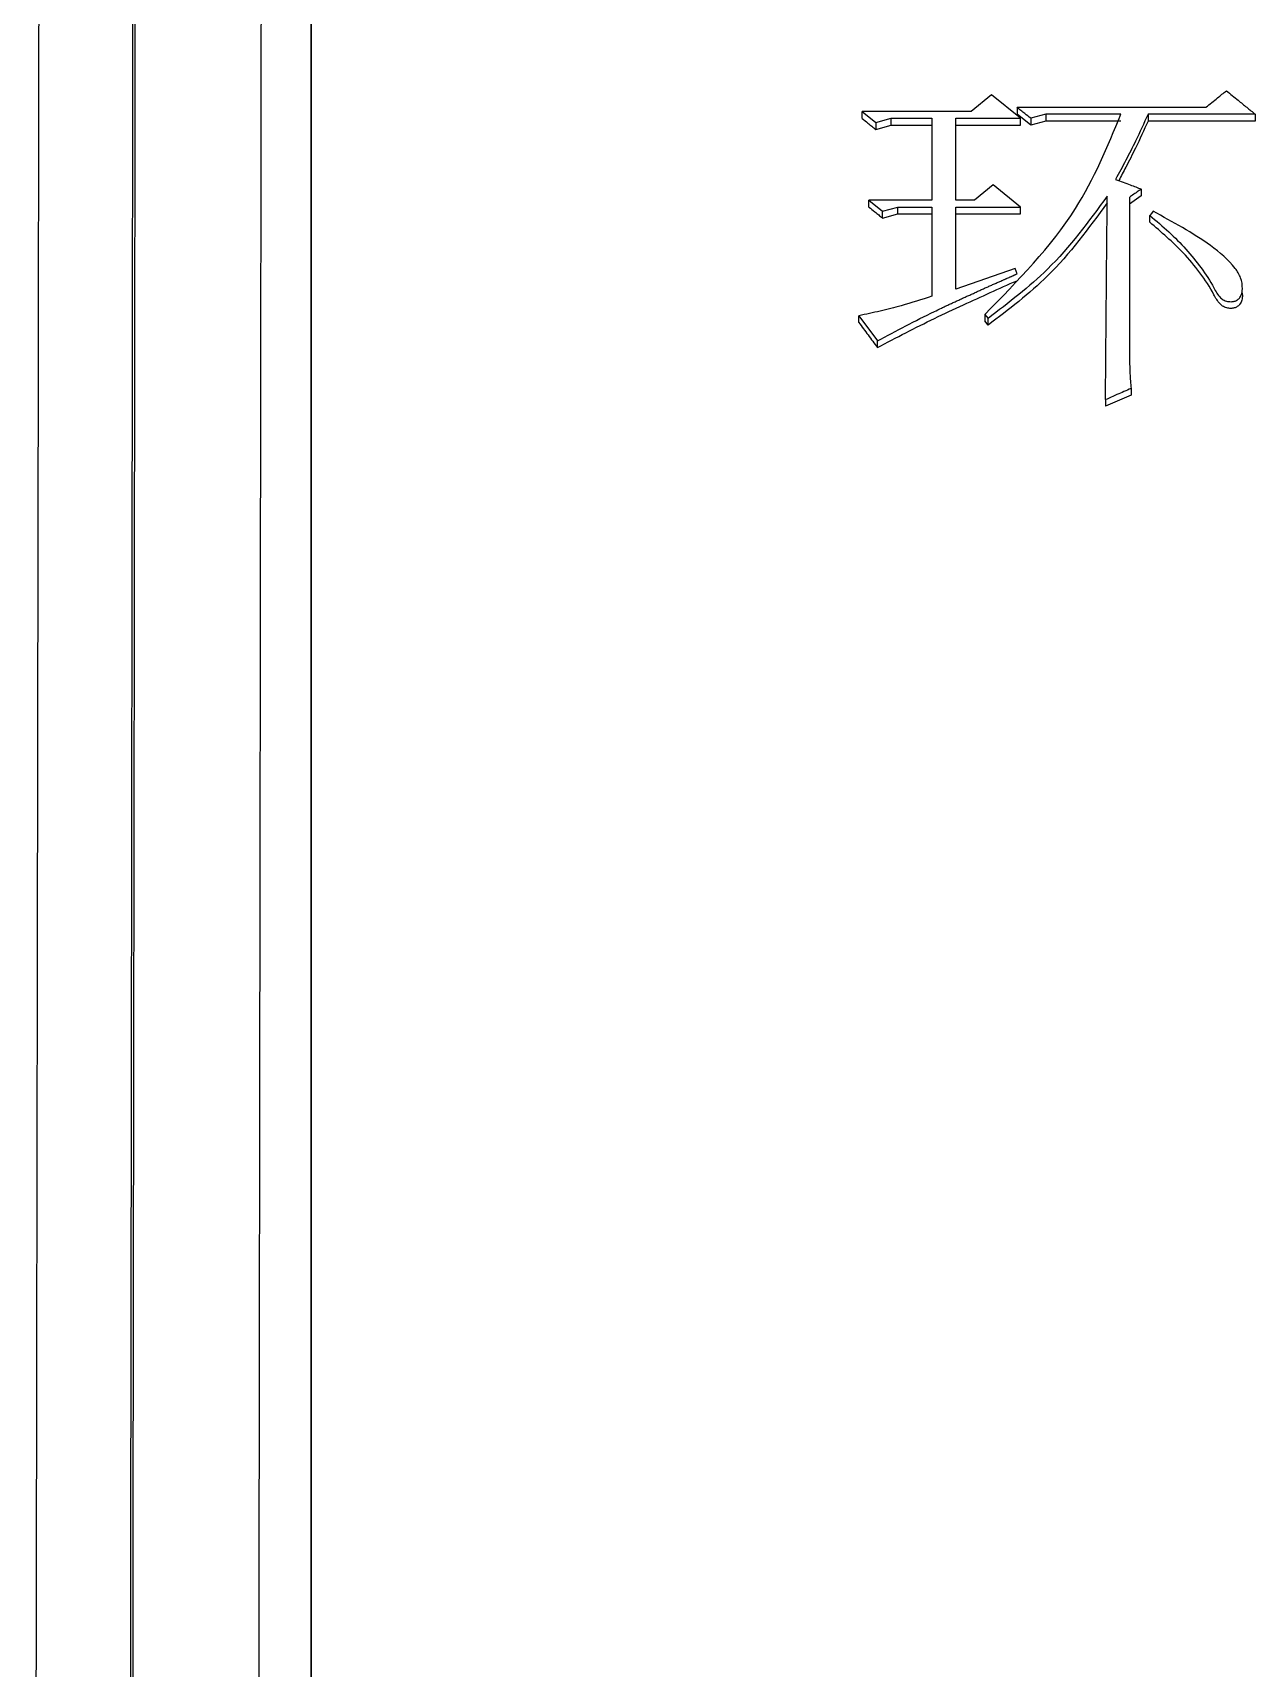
# Model space of a CAD drawing. Header units: millimetres. Extents: x 2160 to 4596, y 811 to 2534.
# Drawn here: x 2730.58 to 2738.35, y 2265.91 to 2276.31 of the extents above; entities that cross this region are included whole.
import ezdxf

# ---------------------------------------------------------------- set-up
doc = ezdxf.new("R2010")
doc.units = ezdxf.units.MM

msp = doc.modelspace()

# ---------------------------------------------------------------- linework, layer by layer
at = {"color": 7, "linetype": 'Continuous', "lineweight": 25}
for p, q in [((2736.672, 2275.914), (2736.542, 2275.808)), ((2736.856, 2275.765), (2736.672, 2275.914)), ((2735.85, 2275.808), (2735.936, 2275.738)), ((2736.542, 2275.808), (2735.85, 2275.808)), ((2735.85, 2275.764), (2735.85, 2275.808)), ((2736.834, 2275.835), (2738.035, 2275.835)), ((2736.834, 2275.835), (2736.834, 2275.791)), ((2736.921, 2275.721), (2736.834, 2275.791)), ((2737.018, 2275.791), (2736.921, 2275.765)), ((2737.494, 2275.791), (2737.018, 2275.791)), ((2738.348, 2275.791), (2737.667, 2275.791)), ((2737.667, 2275.791), (2737.667, 2275.747)), ((2735.936, 2275.738), (2736.034, 2275.765)), ((2735.936, 2275.738), (2735.936, 2275.694)), ((2735.936, 2275.694), (2736.034, 2275.721)), ((2736.034, 2275.765), (2736.293, 2275.765)), ((2736.034, 2275.721), (2736.034, 2275.765)), ((2736.034, 2275.721), (2736.293, 2275.721)), ((2736.293, 2275.765), (2736.293, 2275.245)), ((2736.445, 2275.765), (2736.856, 2275.765)), ((2736.445, 2275.245), (2736.445, 2275.765)), ((2736.445, 2275.721), (2736.445, 2275.765)), ((2736.445, 2275.245), (2736.445, 2275.721)), ((2736.445, 2275.721), (2736.856, 2275.721)), ((2736.921, 2275.765), (2736.921, 2275.721)), ((2737.018, 2275.747), (2736.921, 2275.721)), ((2737.494, 2275.747), (2737.018, 2275.747)), ((2738.348, 2275.747), (2737.667, 2275.747)), ((2736.683, 2275.342), (2736.564, 2275.245)), ((2736.856, 2275.2), (2736.683, 2275.342)), ((2737.624, 2275.272), (2737.548, 2275.219)), ((2737.624, 2275.315), (2737.624, 2275.272)), ((2735.893, 2275.245), (2735.979, 2275.174)), ((2736.293, 2275.245), (2735.893, 2275.245)), ((2735.893, 2275.201), (2735.893, 2275.245)), ((2735.979, 2275.174), (2736.077, 2275.2)), ((2735.979, 2275.131), (2735.979, 2275.174)), ((2736.077, 2275.2), (2736.293, 2275.2)), ((2736.077, 2275.157), (2736.077, 2275.2)), ((2736.293, 2275.2), (2736.293, 2274.634)), ((2736.564, 2275.245), (2736.445, 2275.245)), ((2736.445, 2275.2), (2736.856, 2275.2)), ((2736.445, 2274.679), (2736.445, 2275.2)), ((2736.445, 2275.157), (2736.445, 2275.2)), ((2737.548, 2275.262), (2737.548, 2274.341)), ((2737.548, 2275.262), (2737.548, 2275.219)), ((2737.548, 2275.219), (2737.548, 2274.341)), ((2735.979, 2275.131), (2736.077, 2275.157)), ((2736.077, 2275.157), (2736.293, 2275.157)), ((2736.445, 2274.679), (2736.445, 2275.157)), ((2736.445, 2275.157), (2736.856, 2275.157)), ((2737.678, 2275.105), (2737.678, 2275.148)), ((2736.823, 2274.811), (2736.445, 2274.679)), ((2736.834, 2274.776), (2736.823, 2274.811)), ((2738.237, 2274.783), (2738.237, 2274.789)), ((2735.828, 2274.51), (2735.947, 2274.35)), ((2735.828, 2274.468), (2735.828, 2274.51)), ((2736.629, 2274.519), (2736.65, 2274.492)), ((2736.629, 2274.519), (2736.629, 2274.477)), ((2736.65, 2274.45), (2736.629, 2274.477)), ((2736.65, 2274.45), (2736.65, 2274.492)), ((2735.947, 2274.308), (2735.947, 2274.35)), ((2737.559, 2274.048), (2737.559, 2274.006)), ((2737.559, 2274.006), (2737.397, 2273.935)), ((2737.397, 2273.977), (2737.397, 2273.935))]:
    msp.add_line(p, q, dxfattribs=at)
at = {"color": 7, "linetype": 'Continuous', "lineweight": 25, "flags": 128}
for points in [[(2737.018, 2275.791), (2737.018, 2275.78), (2737.018, 2275.769), (2737.018, 2275.747)], [(2738.348, 2275.791), (2738.348, 2275.769), (2738.348, 2275.747)], [(2736.856, 2275.721), (2736.856, 2275.743), (2736.856, 2275.765)], [(2736.856, 2275.157), (2736.856, 2275.168), (2736.856, 2275.184), (2736.856, 2275.2)], [(2737.699, 2275.174), (2737.689, 2275.161), (2737.678, 2275.148)]]:
    msp.add_lwpolyline(points, dxfattribs=at)
at = {"color": 7, "linetype": 'Continuous', "lineweight": 25}
for points, knots in [([(2732.346, 2317.863), (2732.346, 2317.759), (2732.346, 2317.238), (2732.346, 2315.871), (2732.346, 2313.711), (2732.346, 2311.093), (2732.346, 2308.63), (2732.346, 2305.123), (2732.346, 2301.98), (2732.347, 2297.665), (2732.347, 2292.977), (2732.347, 2287.845), (2732.347, 2282.422), (2732.347, 2277.863), (2732.347, 2271.941), (2732.347, 2267.035), (2732.347, 2260.356), (2732.347, 2256.063), (2732.347, 2253.062)], [0, 0, 0, 0, 0.020124, 0.100733, 0.181328, 0.221587, 0.302184, 0.342442, 0.423039, 0.463298, 0.543894, 0.624491, 0.664749, 0.745346, 0.785604, 0.8662, 0.906458, 1, 1, 1, 1]), ([(2730.678, 2316.915), (2730.678, 2316.943), (2730.678, 2317.032), (2730.677, 2316.045), (2730.674, 2314.032), (2730.669, 2310.97), (2730.664, 2307.581), (2730.659, 2304.244), (2730.654, 2301.174), (2730.649, 2297.531), (2730.642, 2293.26), (2730.635, 2288.615), (2730.627, 2283.668), (2730.619, 2278.497), (2730.61, 2272.813), (2730.6, 2266.616), (2730.589, 2259.932), (2730.582, 2255.242), (2730.578, 2252.847)], [0, 0, 0, 0, 0.039342, 0.122943, 0.206183, 0.289063, 0.371582, 0.416612, 0.465601, 0.518547, 0.575452, 0.636313, 0.690059, 0.746552, 0.805793, 0.867782, 0.932518, 1, 1, 1, 1]), ([(2731.183, 2252.712), (2731.187, 2256.011), (2731.196, 2262.61), (2731.209, 2272.04), (2731.221, 2280.92), (2731.232, 2289.078), (2731.242, 2296.378), (2731.25, 2302.696), (2731.257, 2307.918), (2731.262, 2311.975), (2731.265, 2314.723), (2731.267, 2316.169), (2731.266, 2316.146), (2731.266, 2316.137)], [0, 0, 0, 0, 0.094309, 0.188619, 0.282928, 0.377238, 0.471547, 0.565857, 0.660166, 0.754475, 0.848785, 0.943094, 1, 1, 1, 1]), ([(2731.197, 2252.663), (2731.2, 2255.049), (2731.207, 2259.755), (2731.216, 2266.505), (2731.225, 2272.847), (2731.233, 2278.742), (2731.24, 2284.173), (2731.248, 2289.906), (2731.255, 2295.675), (2731.262, 2301.155), (2731.268, 2305.622), (2731.273, 2309.145), (2731.276, 2311.807), (2731.278, 2313.71), (2731.28, 2314.929), (2731.28, 2315.646), (2731.28, 2315.677), (2731.28, 2315.691)], [0, 0, 0, 0, 0.06854, 0.13522, 0.200041, 0.263001, 0.324101, 0.38334, 0.468684, 0.549845, 0.626823, 0.699617, 0.768227, 0.832652, 0.892892, 0.948946, 1, 1, 1, 1]), ([(2732.078, 2314.938), (2732.078, 2314.95), (2732.078, 2315.062), (2732.078, 2314.709), (2732.078, 2314.139), (2732.077, 2313.593), (2732.076, 2312.918), (2732.075, 2312.11), (2732.074, 2311.17), (2732.073, 2310.099), (2732.071, 2308.389), (2732.068, 2305.703), (2732.062, 2301.553), (2732.056, 2296.337), (2732.048, 2290.73), (2732.041, 2285.053), (2732.033, 2279.586), (2732.025, 2273.573), (2732.016, 2267.025), (2732.006, 2259.983), (2731.999, 2255.04), (2731.996, 2252.526)], [0, 0, 0, 0, 0.008365, 0.077995, 0.107986, 0.138061, 0.168221, 0.198465, 0.228793, 0.259205, 0.289702, 0.358895, 0.433683, 0.514064, 0.600037, 0.66048, 0.723411, 0.788828, 0.856732, 0.927123, 1, 1, 1, 1]), ([(2732.347, 2253.982), (2732.347, 2254.288), (2732.347, 2257.187), (2732.347, 2262.613), (2732.347, 2268.831), (2732.347, 2274.866), (2732.347, 2279.496), (2732.347, 2283.307), (2732.347, 2284.75), (2732.347, 2285.147)], [0, 0, 0, 0, 0.027476, 0.259697, 0.491874, 0.607849, 0.840033, 0.956008, 1, 1, 1, 1]), ([(2738.035, 2275.835), (2738.047, 2275.845), (2738.072, 2275.865), (2738.115, 2275.9), (2738.146, 2275.925), (2738.165, 2275.94)], [0, 0, 0, 0, 0.288432, 0.576865, 1, 1, 1, 1]), ([(2738.165, 2275.94), (2738.19, 2275.92), (2738.233, 2275.885), (2738.294, 2275.835), (2738.33, 2275.806), (2738.348, 2275.791)], [0, 0, 0, 0, 0.407194, 0.703597, 1, 1, 1, 1]), ([(2736.629, 2274.519), (2736.84, 2274.733), (2737.214, 2275.113), (2737.409, 2275.585), (2737.494, 2275.791)], [0, 0, 0, 0, 0.564597, 1, 1, 1, 1]), ([(2736.921, 2275.765), (2736.908, 2275.775), (2736.888, 2275.791), (2736.859, 2275.815), (2736.842, 2275.828), (2736.834, 2275.835)], [0, 0, 0, 0, 0.428361, 0.714181, 1, 1, 1, 1]), ([(2737.667, 2275.791), (2737.641, 2275.734), (2737.596, 2275.635), (2737.526, 2275.498), (2737.483, 2275.417), (2737.461, 2275.377)], [0, 0, 0, 0, 0.409741, 0.70481, 1, 1, 1, 1]), ([(2735.85, 2275.764), (2735.862, 2275.754), (2735.883, 2275.738), (2735.911, 2275.714), (2735.928, 2275.701), (2735.936, 2275.694)], [0, 0, 0, 0, 0.4286084, 0.7143042, 1, 1, 1, 1]), ([(2737.667, 2275.747), (2737.641, 2275.69), (2737.596, 2275.591), (2737.532, 2275.466), (2737.496, 2275.398), (2737.481, 2275.37)], [0, 0, 0, 0, 0.449925, 0.773337, 1, 1, 1, 1]), ([(2737.461, 2275.377), (2737.477, 2275.371), (2737.508, 2275.359), (2737.562, 2275.339), (2737.6, 2275.324), (2737.624, 2275.315)], [0, 0, 0, 0, 0.283862, 0.567725, 1, 1, 1, 1]), ([(2737.407, 2275.271), (2737.289, 2275.109), (2737.077, 2274.818), (2736.781, 2274.593), (2736.65, 2274.492)], [0, 0, 0, 0, 0.555449, 1, 1, 1, 1]), ([(2737.397, 2273.977), (2737.397, 2273.985), (2737.397, 2274.011), (2737.397, 2274.045), (2737.397, 2274.088), (2737.398, 2274.131), (2737.398, 2274.173), (2737.399, 2274.216), (2737.399, 2274.25), (2737.399, 2274.293), (2737.399, 2274.335), (2737.4, 2274.378), (2737.4, 2274.421), (2737.4, 2274.455), (2737.401, 2274.497), (2737.401, 2274.531), (2737.401, 2274.574), (2737.402, 2274.617), (2737.402, 2274.659), (2737.402, 2274.702), (2737.403, 2274.736), (2737.403, 2274.778), (2737.403, 2274.821), (2737.404, 2274.863), (2737.404, 2274.906), (2737.404, 2274.94), (2737.405, 2274.982), (2737.405, 2275.016), (2737.406, 2275.059), (2737.406, 2275.093), (2737.406, 2275.135), (2737.407, 2275.192), (2737.407, 2275.24), (2737.407, 2275.271)], [0, 0, 0, 0, 0.019729, 0.059186, 0.078915, 0.118372, 0.157829, 0.177558, 0.217015, 0.236744, 0.276201, 0.315659, 0.335387, 0.374845, 0.394573, 0.43403, 0.453759, 0.493216, 0.532674, 0.552402, 0.59186, 0.611588, 0.651046, 0.690503, 0.710232, 0.749689, 0.769418, 0.808875, 0.828604, 0.868061, 0.88779, 0.927247, 1, 1, 1, 1]), ([(2737.624, 2275.315), (2737.617, 2275.311), (2737.602, 2275.3), (2737.576, 2275.282), (2737.557, 2275.269), (2737.548, 2275.262)], [0, 0, 0, 0, 0.250001, 0.625, 1, 1, 1, 1]), ([(2735.893, 2275.201), (2735.905, 2275.191), (2735.926, 2275.174), (2735.955, 2275.151), (2735.971, 2275.138), (2735.979, 2275.131)], [0, 0, 0, 0, 0.4286083, 0.7143042, 1, 1, 1, 1]), ([(2737.407, 2275.228), (2737.289, 2275.066), (2737.077, 2274.775), (2736.781, 2274.55), (2736.65, 2274.45)], [0, 0, 0, 0, 0.555388, 1, 1, 1, 1]), ([(2737.678, 2275.148), (2737.719, 2275.113), (2737.839, 2275.012), (2737.978, 2274.858), (2738.075, 2274.711), (2738.113, 2274.634), (2738.15, 2274.607), (2738.179, 2274.599), (2738.207, 2274.599), (2738.231, 2274.607), (2738.249, 2274.622), (2738.263, 2274.647), (2738.269, 2274.691), (2738.26, 2274.752), (2738.198, 2274.852), (2738.068, 2274.958), (2737.887, 2275.072), (2737.762, 2275.14), (2737.699, 2275.174)], [0, 0, 0, 0, 0.09565, 0.280795, 0.373244, 0.419662, 0.436462, 0.4533, 0.470465, 0.483389, 0.496387, 0.510841, 0.535897, 0.579802, 0.622961, 0.750748, 0.875017, 1, 1, 1, 1]), ([(2738.263, 2274.664), (2738.264, 2274.657), (2738.268, 2274.638), (2738.264, 2274.611), (2738.254, 2274.586), (2738.239, 2274.57), (2738.22, 2274.56), (2738.198, 2274.556), (2738.172, 2274.558), (2738.146, 2274.567), (2738.112, 2274.594), (2738.047, 2274.722), (2737.91, 2274.906), (2737.751, 2275.042), (2737.678, 2275.104)], [0, 0, 0, 0, 0.025638, 0.062848, 0.0932405, 0.1144167, 0.1356048, 0.1575622, 0.1838027, 0.2141167, 0.2450176, 0.3224905, 0.6882691, 1, 1, 1, 1]), ([(2735.947, 2274.35), (2736.067, 2274.414), (2736.201, 2274.486), (2736.347, 2274.555), (2736.377, 2274.57), (2736.4, 2274.581), (2736.423, 2274.591), (2736.443, 2274.6), (2736.462, 2274.609), (2736.477, 2274.616), (2736.493, 2274.624), (2736.504, 2274.629), (2736.516, 2274.634), (2736.532, 2274.641), (2736.547, 2274.648), (2736.563, 2274.655), (2736.574, 2274.661), (2736.586, 2274.666), (2736.601, 2274.673), (2736.617, 2274.68), (2736.632, 2274.687), (2736.644, 2274.692), (2736.66, 2274.699), (2736.675, 2274.706), (2736.691, 2274.713), (2736.702, 2274.718), (2736.714, 2274.723), (2736.726, 2274.728), (2736.737, 2274.733), (2736.747, 2274.738), (2736.755, 2274.741), (2736.761, 2274.744), (2736.766, 2274.746), (2736.774, 2274.75), (2736.782, 2274.753), (2736.79, 2274.757), (2736.796, 2274.759), (2736.802, 2274.762), (2736.809, 2274.765), (2736.817, 2274.769), (2736.826, 2274.772), (2736.831, 2274.775), (2736.834, 2274.776)], [0, 0, 0, 0, 0.414083, 0.465835, 0.49171, 0.517586, 0.543462, 0.569338, 0.582276, 0.608151, 0.621089, 0.634027, 0.646965, 0.659903, 0.685779, 0.698716, 0.711654, 0.724592, 0.73753, 0.763406, 0.776344, 0.789282, 0.802219, 0.828095, 0.841033, 0.853971, 0.866909, 0.879847, 0.892784, 0.905722, 0.912191, 0.91866, 0.925129, 0.931598, 0.944536, 0.951005, 0.957474, 0.963943, 0.970412, 0.98335, 0.989818, 1, 1, 1, 1]), ([(2735.947, 2274.308), (2736.067, 2274.371), (2736.247, 2274.466), (2736.489, 2274.577), (2736.664, 2274.657), (2736.777, 2274.708), (2736.834, 2274.733)], [0, 0, 0, 0, 0.414296, 0.62139, 0.810694, 1, 1, 1, 1]), ([(2736.293, 2274.634), (2736.228, 2274.613), (2736.12, 2274.578), (2735.964, 2274.539), (2735.873, 2274.52), (2735.828, 2274.51)], [0, 0, 0, 0, 0.424962, 0.712284, 1, 1, 1, 1]), ([(2735.828, 2274.468), (2735.848, 2274.441), (2735.878, 2274.401), (2735.917, 2274.348), (2735.937, 2274.322), (2735.947, 2274.308)], [0, 0, 0, 0, 0.5, 0.75, 1, 1, 1, 1]), ([(2737.548, 2274.341), (2737.548, 2274.307), (2737.549, 2274.24), (2737.551, 2274.142), (2737.556, 2274.08), (2737.559, 2274.048)], [0, 0, 0, 0, 0.355817, 0.677713, 1, 1, 1, 1]), ([(2737.559, 2274.048), (2737.544, 2274.041), (2737.514, 2274.028), (2737.46, 2274.005), (2737.421, 2273.987), (2737.397, 2273.977)], [0, 0, 0, 0, 0.277507, 0.555013, 1, 1, 1, 1])]:
    msp.add_open_spline(points, degree=3, knots=knots, dxfattribs=at)

doc.saveas('drawing.dxf')
